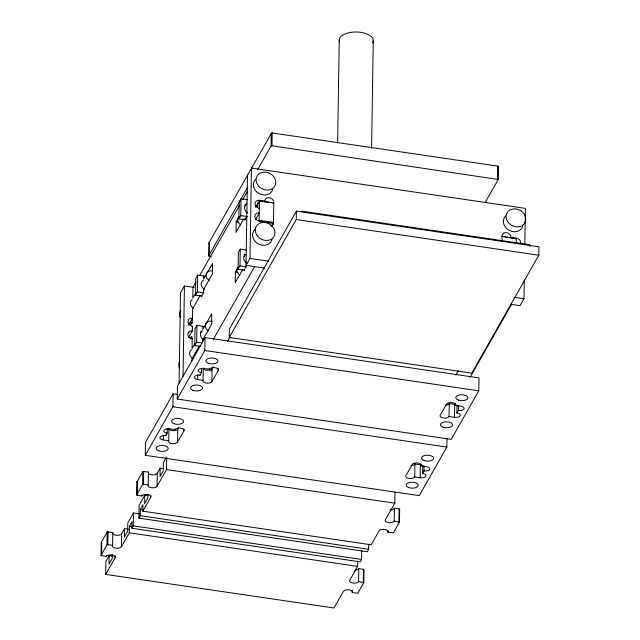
<?xml version="1.0" encoding="UTF-8"?>
<svg xmlns="http://www.w3.org/2000/svg" width="640" height="640" viewBox="0 0 640 640"><rect width="100%" height="100%" fill="white"/><g stroke="black" fill="none" stroke-linecap="round" stroke-linejoin="round"><path stroke-width="0.96" d="M259.504 200.944L273.776 202.984L259.504 200.944L259.016 221.264L273.264 223.4L273.424 222.888L273.472 222.408L259.2 220.304M516.344 238.736L501.888 236.336L516.344 238.736L516.28 242.608M357.712 560.848L357.624 566.376L349.744 580.248A4.592 2.248 0.9 0 0 352.944 583.056A4.592 2.248 0.9 0 0 358.592 581.552L363.84 582.632L357.816 593.192L352.28 592.656A4.592 2.248 0.9 0 0 349.08 589.848A4.592 2.248 0.9 0 0 343.432 591.352L333.976 608L105.68 574.408L115.136 557.76A4.592 2.248 0.9 0 0 111.936 554.96A4.592 2.248 0.9 0 0 106.288 556.456L101.056 555.48L101.264 542.4L107.264 531.904L112.8 532.448A4.592 2.248 0.9 0 0 116 535.248A4.592 2.248 0.9 0 0 121.648 533.752L124.56 528.616L128.472 529.192M101.584 555.76L101.784 542.856L101.264 542.4M105.68 574.408L105.88 561.496L109.192 555.672L113.096 556.248M106.288 556.456L106.304 555.648M101.064 555.312L106.976 544.904L107.176 532M361.704 550.504L361.568 559.44L360.184 561.872L131.888 528.272L131.984 521.824L129.424 526.328L129.32 532.784L121.44 546.656A4.592 2.248 0.9 0 1 115.8 548.16A4.592 2.248 0.9 0 1 112.592 545.36L107.888 544.664L108.088 531.752M109.192 555.672L109.056 564.064L112.288 558.376L112.352 554.648M112.592 545.36L112.8 532.448M115.136 557.76L115.168 555.776M121.44 546.656L121.648 533.752M124.56 528.616L124.432 537.008L127.664 531.32L127.792 522.928L133.464 512.936L139.4 513.808M131.888 528.272L133.264 525.848L133.464 512.936M394.984 492.248L394.808 503.176L385.352 519.824A4.592 2.248 0.9 0 0 388.552 522.624A4.592 2.248 0.9 0 0 394.2 521.128L399.448 522.208L393.432 532.768L387.888 532.224A4.592 2.248 0.9 0 0 384.688 529.424A4.592 2.248 0.9 0 0 379.048 530.92L371.16 544.8L142.864 511.208L150.744 497.328A4.592 2.248 0.9 0 0 147.544 494.528A4.592 2.248 0.9 0 0 141.896 496.032L136.664 495.056L136.88 481.976L142.872 471.48L148.408 472.024A4.592 2.248 0.9 0 0 151.608 474.824A4.592 2.248 0.9 0 0 157.256 473.32L160.168 468.192L163.104 468.616M137.192 495.336L137.392 482.424L136.88 481.976M368.672 544.696L368.6 549.304L367.224 551.736L138.92 518.144L139.128 505.232L144.8 495.24L147.728 495.672M138.92 518.144L140.304 515.712L140.4 509.256L142.968 504.752L142.864 511.208M141.896 496.032L141.912 495.224M136.672 494.88L142.584 484.48L142.784 471.568M166.696 457.664L166.512 469.584L157.048 486.232A4.592 2.248 0.9 0 1 151.408 487.728A4.592 2.248 0.9 0 1 148.208 484.928L143.496 484.24L143.696 471.328M446.976 438.136L446.832 447.072L419.248 495.632L145.288 455.32L145.488 442.416L173.08 393.856L177.832 394.552M144.8 495.24L144.672 503.632L147.896 497.944L147.96 494.216M148.208 484.928L148.408 472.024M150.744 497.328L150.776 495.344M157.048 486.232L157.256 473.32M160.168 468.192L160.04 476.576L163.272 470.888L163.4 462.496L166.24 457.504M183.912 428.944L183.88 430.936L177.576 442.032A4.592 2.248 0.9 0 1 171.928 443.536A4.592 2.248 0.9 0 1 168.728 440.728L163.304 439.936L163.368 435.96M163.304 439.936A4.592 2.248 0.9 0 1 160.104 437.128A4.592 2.248 0.9 0 1 165.752 435.632L165.768 434.824M165.752 435.632L167.168 433.136L167.248 428.296M168.728 440.728L168.92 428.632M145.288 455.32L172.872 406.76L173.08 393.856M167.168 433.136A4.592 2.248 0.9 0 1 163.968 430.336A4.592 2.248 0.9 0 1 169.616 428.832L175.032 429.632L175.048 428.824M177.256 399.056L177.456 386.152L205.04 337.592L479 377.904L478.8 390.808L451.216 439.368L177.256 399.056L204.84 350.496L205.04 337.592M177.576 442.032L177.776 429.12L178.752 427.416M179.08 383.288L180.504 292.928L184.44 285.984L194.336 287.44M183.024 376.352L184.44 285.984M191.848 360.976L191.88 359.024L199.376 345.816M190.352 338.864A4.592 1.032 -81.6 0 1 191.608 336.488A4.592 1.032 -81.6 0 1 192.192 338.88L192.04 348.432L194.856 343.488M188.376 337.816L192.32 330.88L192.392 326.232A4.592 3.864 29.6 0 1 188.032 321.576A4.592 3.864 29.6 0 1 192.52 318.232L192.664 308.672L200.168 295.472M200.392 346.392L194.744 345.56L195.008 328.776L196.896 325.448L203.488 326.416M202.128 296.184L195.536 295.216L195.8 278.432L197.688 275.104L204.28 276.072M194.744 345.56L196.632 342.232L196.896 325.448M195.536 295.216L197.424 291.888L197.688 275.104M218.24 368.52L218.208 370.504L211.904 381.608A4.592 2.248 0.9 0 1 206.264 383.104A4.592 2.248 0.9 0 1 203.056 380.304L197.64 379.504L197.712 374.544M197.64 379.504A4.592 2.248 0.9 0 1 194.432 376.704A4.592 2.248 0.9 0 1 200.08 375.208L200.096 374.4M200.952 332.76L200.976 331.208M200.08 375.208L201.496 372.712L201.56 368.672M202.64 342.336L202.672 340.016L211.584 324.336L211.752 313.752L202.84 329.424L202.888 326.328M203.68 275.984L203.632 279.08L212.536 263.408L212.376 273.992L203.464 289.672L203.416 292.768L201.528 296.096M203.056 380.304L203.248 368.2M211.208 256.528L208.696 255.92L208.92 242.88L271.688 132.904L498.16 166.168L498.224 179.464L484.968 202.8M209.232 256.24L209.44 243.328L208.92 242.88M201.496 372.712A4.592 2.248 0.9 0 1 198.296 369.904A4.592 2.248 0.9 0 1 203.944 368.408L209.368 369.208L209.376 368.4M211.904 381.608L212.112 368.696A4.592 2.248 0.9 0 1 207.544 370.288A4.592 2.248 0.9 0 1 203.192 368.456M229.264 337.448L229.392 329.056L296.392 211.128L538.96 246.816L538.832 255.208L471.832 373.136L229.264 337.448L296.264 219.52L296.392 211.128M238.208 267.176L235.392 272.128L235.232 282.712L242.728 269.512M239 216.832L236.184 221.784L236.016 232.368L243.52 219.168M244.688 270.224L238.096 269.248L238.36 252.472L240.248 249.136L246.84 250.112M245.48 219.88L238.888 218.904L239.152 202.128L241.04 198.792L247.632 199.768M238.096 269.248L239.984 265.92L240.248 249.136M238.888 218.904L240.776 215.576L241.04 198.792M244.304 256.448L244.336 254.128M244.904 218.24L244.88 219.784L246.768 216.456M245.096 206.104L245.12 204.552M247.504 174.992L245.976 266.8L244.088 270.136M265.104 268.152L246.08 265.352L250.024 258.416L251.44 168.056L525.4 208.368L524.84 244.112M257.808 169.376L271.064 146.04L271.272 133.136M498.224 179.464L271.976 145.8L272.176 132.888M271.488 226.52L273.464 223.048L273.784 202.4A4.592 3.864 29.6 0 0 269.424 197.744A4.592 3.864 29.6 0 0 264.936 201.096L264.448 201.96M337.616 143.08L339.232 40.208M352.28 592.656L352.32 590.232M358.592 581.552L358.792 568.648L363.56 569.352L364.04 569.688L363.816 582.696M363.296 582.248L363.496 569.336M371.584 148.328L373.28 40.464M387.888 532.224L387.92 530.608M394.2 521.128L394.4 508.216L399.176 508.92L399.656 509.264L399.424 522.272M398.904 521.816L399.112 508.912M414.72 476.928L420.144 477.728A4.592 2.248 0.9 0 0 425.792 476.224A4.592 2.248 0.9 0 0 422.592 473.424L424.008 470.928A4.592 2.248 0.9 0 0 429.656 469.424A4.592 2.248 0.9 0 0 426.448 466.624L421.032 465.824A4.592 2.248 0.9 0 0 417.824 463.024A4.592 2.248 0.9 0 0 412.184 464.528L405.88 475.624A4.592 2.248 0.9 0 0 409.08 478.424A4.592 2.248 0.9 0 0 414.72 476.928L414.928 464.016L420.352 464.816A4.592 2.248 0.9 0 0 421.616 464.912M420.144 477.728L420.352 464.816M421.032 465.824L421.056 464.216M422.592 473.424L422.712 465.352M424.008 470.928L424.08 466.088M449.056 416.504L454.472 417.296A4.592 2.248 0.9 0 0 460.12 415.8A4.592 2.248 0.9 0 0 456.92 413L458.336 410.504A4.592 2.248 0.9 0 0 463.984 409A4.592 2.248 0.9 0 0 460.784 406.2L455.36 405.4A4.592 2.248 0.9 0 0 452.16 402.6A4.592 2.248 0.9 0 0 446.512 404.096L440.208 415.2A4.592 2.248 0.9 0 0 443.408 418A4.592 2.248 0.9 0 0 449.056 416.504L449.256 403.592L454.68 404.392A4.592 2.248 0.9 0 0 455.944 404.488M454.472 417.296L454.68 404.392M455.36 405.4L455.384 403.784M456.92 413L457.032 405.736M458.336 410.504L458.416 405.656M497.704 179.016L497.912 166.104M502.008 240.904L502.088 235.992A4.592 3.864 29.6 0 1 506.568 232.64A4.592 3.864 29.6 0 1 510.928 237.288L516.352 238.088A4.592 3.864 29.6 0 1 520.632 243.456M510.528 304.264L520.04 305.664L523.984 298.728L524.28 279.864M529.904 246.528L529.928 244.72L301.632 211.128M208.704 255.816L247.504 187.52M195.96 282.048L193 287.248L192.832 298.088L196.112 292.312M199.904 275.104L239.808 204.872M242.76 199.664L247.192 191.864M188.576 325.168L192.52 318.232A4.592 1.032 -81.6 0 1 191.232 324.384A4.592 1.032 -81.6 0 1 190.072 322.528L192.752 322.92M255.576 207.232L259.52 200.296L264.936 201.096M188.448 333.168L189.192 331.872M192.144 326.664L192.392 326.232M259.144 208.736L259.392 208.304A4.592 3.864 29.6 0 1 255.032 203.648A4.592 3.864 29.6 0 1 259.52 200.296M255.624 219.448L259.32 212.952A4.592 3.864 29.6 0 0 254.832 216.296A4.592 3.864 29.6 0 0 259.192 220.952L264.616 221.752A4.592 3.864 29.6 0 0 264.768 222.872M264.12 222.616L264.616 221.752M213.264 339.456L254.64 266.616M210.776 371.04L213.24 366.704M227.528 341.552L229.992 337.216M510.688 237.728L510.928 237.288M455.832 375.144L458.296 370.808M454.336 404.992L455.32 403.264M470.096 377.248L511.48 304.408M271.064 146.04L271.976 145.8M142.584 484.48L143.496 484.24M106.976 544.904L107.888 544.664M258.912 203.064L258.016 202.936A4.592 1.032 -81.6 0 1 257.304 207.648M296.264 219.52L538.832 255.208M240.776 215.576L247.368 216.544M270.176 225.424L271.96 225.688A4.592 1.032 -81.6 0 0 271.952 224.992M236.184 221.784L238.04 222.056M250.024 258.416L268.816 261.184M514.096 297.272L523.984 298.728M239.984 265.92L246.576 266.888M235.392 272.128L238.176 272.536M197.424 291.888L204.016 292.856M196.632 342.232L202.28 343.064M204.84 350.496L478.8 390.808M172.872 406.76L446.832 447.072M166.512 469.584L394.808 503.176M140.4 509.256L143.368 509.696M140.304 515.712L368.6 549.304M133.264 525.848L361.568 559.44M129.424 526.328L132.392 526.768M129.32 532.784L357.624 566.376M449.256 403.592A4.592 2.248 0.9 0 1 445.328 405.184M209.368 369.208A4.592 2.248 0.9 0 1 215.008 367.704A4.592 2.248 0.9 0 1 218.208 370.504M358.792 568.648A4.592 2.248 0.9 0 1 354.856 570.232M394.4 508.216A4.592 2.248 0.9 0 1 390.016 509.808M414.928 464.016A4.592 2.248 0.9 0 1 410.992 465.608M175.032 429.632A4.592 2.248 0.9 0 1 180.68 428.136A4.592 2.248 0.9 0 1 183.88 430.936M177.776 429.12A4.592 2.248 0.9 0 1 172.76 430.696A4.592 2.248 0.9 0 1 168.768 428.44M209.176 280.448A6.072 5.112 29.6 0 1 206.344 273.832A6.072 5.112 29.6 0 1 212.544 270.944M180.28 317.608A10.208 8.6 29.6 0 1 180.8 310.304M204.744 289.48A6.072 5.112 29.6 0 1 203.352 280.224M247.568 212.88A6.072 5.112 29.6 0 1 246.704 203.92M240.704 224.944A6.072 5.112 29.6 0 1 238.976 216.64M272.824 189A10.208 8.6 29.6 0 1 258.92 193.432A10.208 8.6 29.6 0 1 255.624 179.224M522.952 224.984A10.208 8.6 29.6 0 1 509.328 230.44A10.208 8.6 29.6 0 1 505.616 216.008M208.384 330.792A6.072 5.112 29.6 0 1 205.64 323.952A6.072 5.112 29.6 0 1 212.296 321.432M179.488 367.952A10.208 8.6 29.6 0 1 179.592 361.4M203.424 339.528A6.072 5.112 29.6 0 1 202.56 330.576M246.776 263.224A6.072 5.112 29.6 0 1 245.456 254.568M239.92 275.296A6.072 5.112 29.6 0 1 238.6 266.632M272.032 239.344A10.208 8.6 29.6 0 1 257.68 243.504A10.208 8.6 29.6 0 1 255.528 228.984M192.192 338.88A4.592 3.864 29.6 0 1 187.832 334.232A4.592 3.864 29.6 0 1 192.32 330.88M193.416 308.192A6.072 5.112 29.6 0 1 192.096 299.536M193.152 358.832A6.072 5.112 29.6 0 1 191.76 349.584M273.464 223.048A4.592 3.864 29.6 0 1 271.016 226.256M339.6 41.856A17.024 8.328 0.9 0 1 356.784 32.008A17.024 8.328 0.9 0 1 372.664 42.752M458.408 400.112A6.072 2.968 0.9 0 0 467.936 398.048A6.072 2.968 0.9 0 0 459.32 394.992A6.072 2.968 0.9 0 0 458.408 400.112M443.04 427.168A6.072 2.968 0.9 0 0 452.568 425.104A6.072 2.968 0.9 0 0 443.952 422.048A6.072 2.968 0.9 0 0 443.04 427.168M208.424 363.328A6.072 2.968 0.9 0 0 217.944 361.264A6.072 2.968 0.9 0 0 209.328 358.208A6.072 2.968 0.9 0 0 208.424 363.328M193.056 390.384A6.072 2.968 0.9 0 0 202.576 388.32A6.072 2.968 0.9 0 0 193.96 385.264A6.072 2.968 0.9 0 0 193.056 390.384M408.712 487.592A6.072 2.968 0.9 0 0 418.232 485.528A6.072 2.968 0.9 0 0 409.616 482.48A6.072 2.968 0.9 0 0 408.712 487.592M424.08 460.536A6.072 2.968 0.9 0 0 433.608 458.472A6.072 2.968 0.9 0 0 424.992 455.424A6.072 2.968 0.9 0 0 424.08 460.536M158.72 450.808A6.072 2.968 0.9 0 0 168.248 448.744A6.072 2.968 0.9 0 0 159.632 445.696A6.072 2.968 0.9 0 0 158.72 450.808M174.096 423.752A6.072 2.968 0.9 0 0 183.616 421.688A6.072 2.968 0.9 0 0 175 418.64A6.072 2.968 0.9 0 0 174.096 423.752M257.576 184.688A10.208 8.6 29.6 0 0 274.608 186.472A10.208 8.6 29.6 0 0 265.616 172.144A10.208 8.6 29.6 0 0 257.576 184.688M507.56 221.472A10.208 8.6 29.6 0 0 524.6 223.256A10.208 8.6 29.6 0 0 515.608 208.928A10.208 8.6 29.6 0 0 507.56 221.472M256.784 235.032A10.208 8.6 29.6 0 0 273.816 236.816A10.208 8.6 29.6 0 0 264.824 222.488A10.208 8.6 29.6 0 0 256.784 235.032"/></g></svg>
